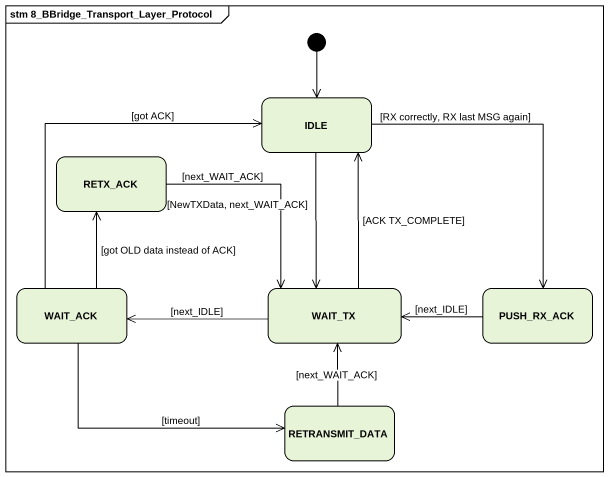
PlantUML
@startuml
mainframe stm 8_BBridge_Transport_Layer_Protocol
hide empty description
state IDLE
state RETX_ACK
state WAIT_ACK
state WAIT_TX
state PUSH_RX_ACK
state RETRANSMIT_DATA
[*] --> IDLE
IDLE --> WAIT_TX : [NewTXData, next_WAIT_ACK]
IDLE --> PUSH_RX_ACK : [RX correctly, RX last MSG again]
RETX_ACK -right-> WAIT_TX : [next_WAIT_ACK]
WAIT_ACK -up-> IDLE : [got ACK]
WAIT_ACK -up-> RETX_ACK : [got OLD data instead of ACK]
WAIT_ACK -right-> RETRANSMIT_DATA : [timeout]
WAIT_TX -up-> IDLE : [ACK TX_COMPLETE]
WAIT_TX -left-> WAIT_ACK : [next_IDLE]
PUSH_RX_ACK -left-> WAIT_TX : [next_IDLE]
RETRANSMIT_DATA -up-> WAIT_TX : [next_WAIT_ACK]
@enduml
